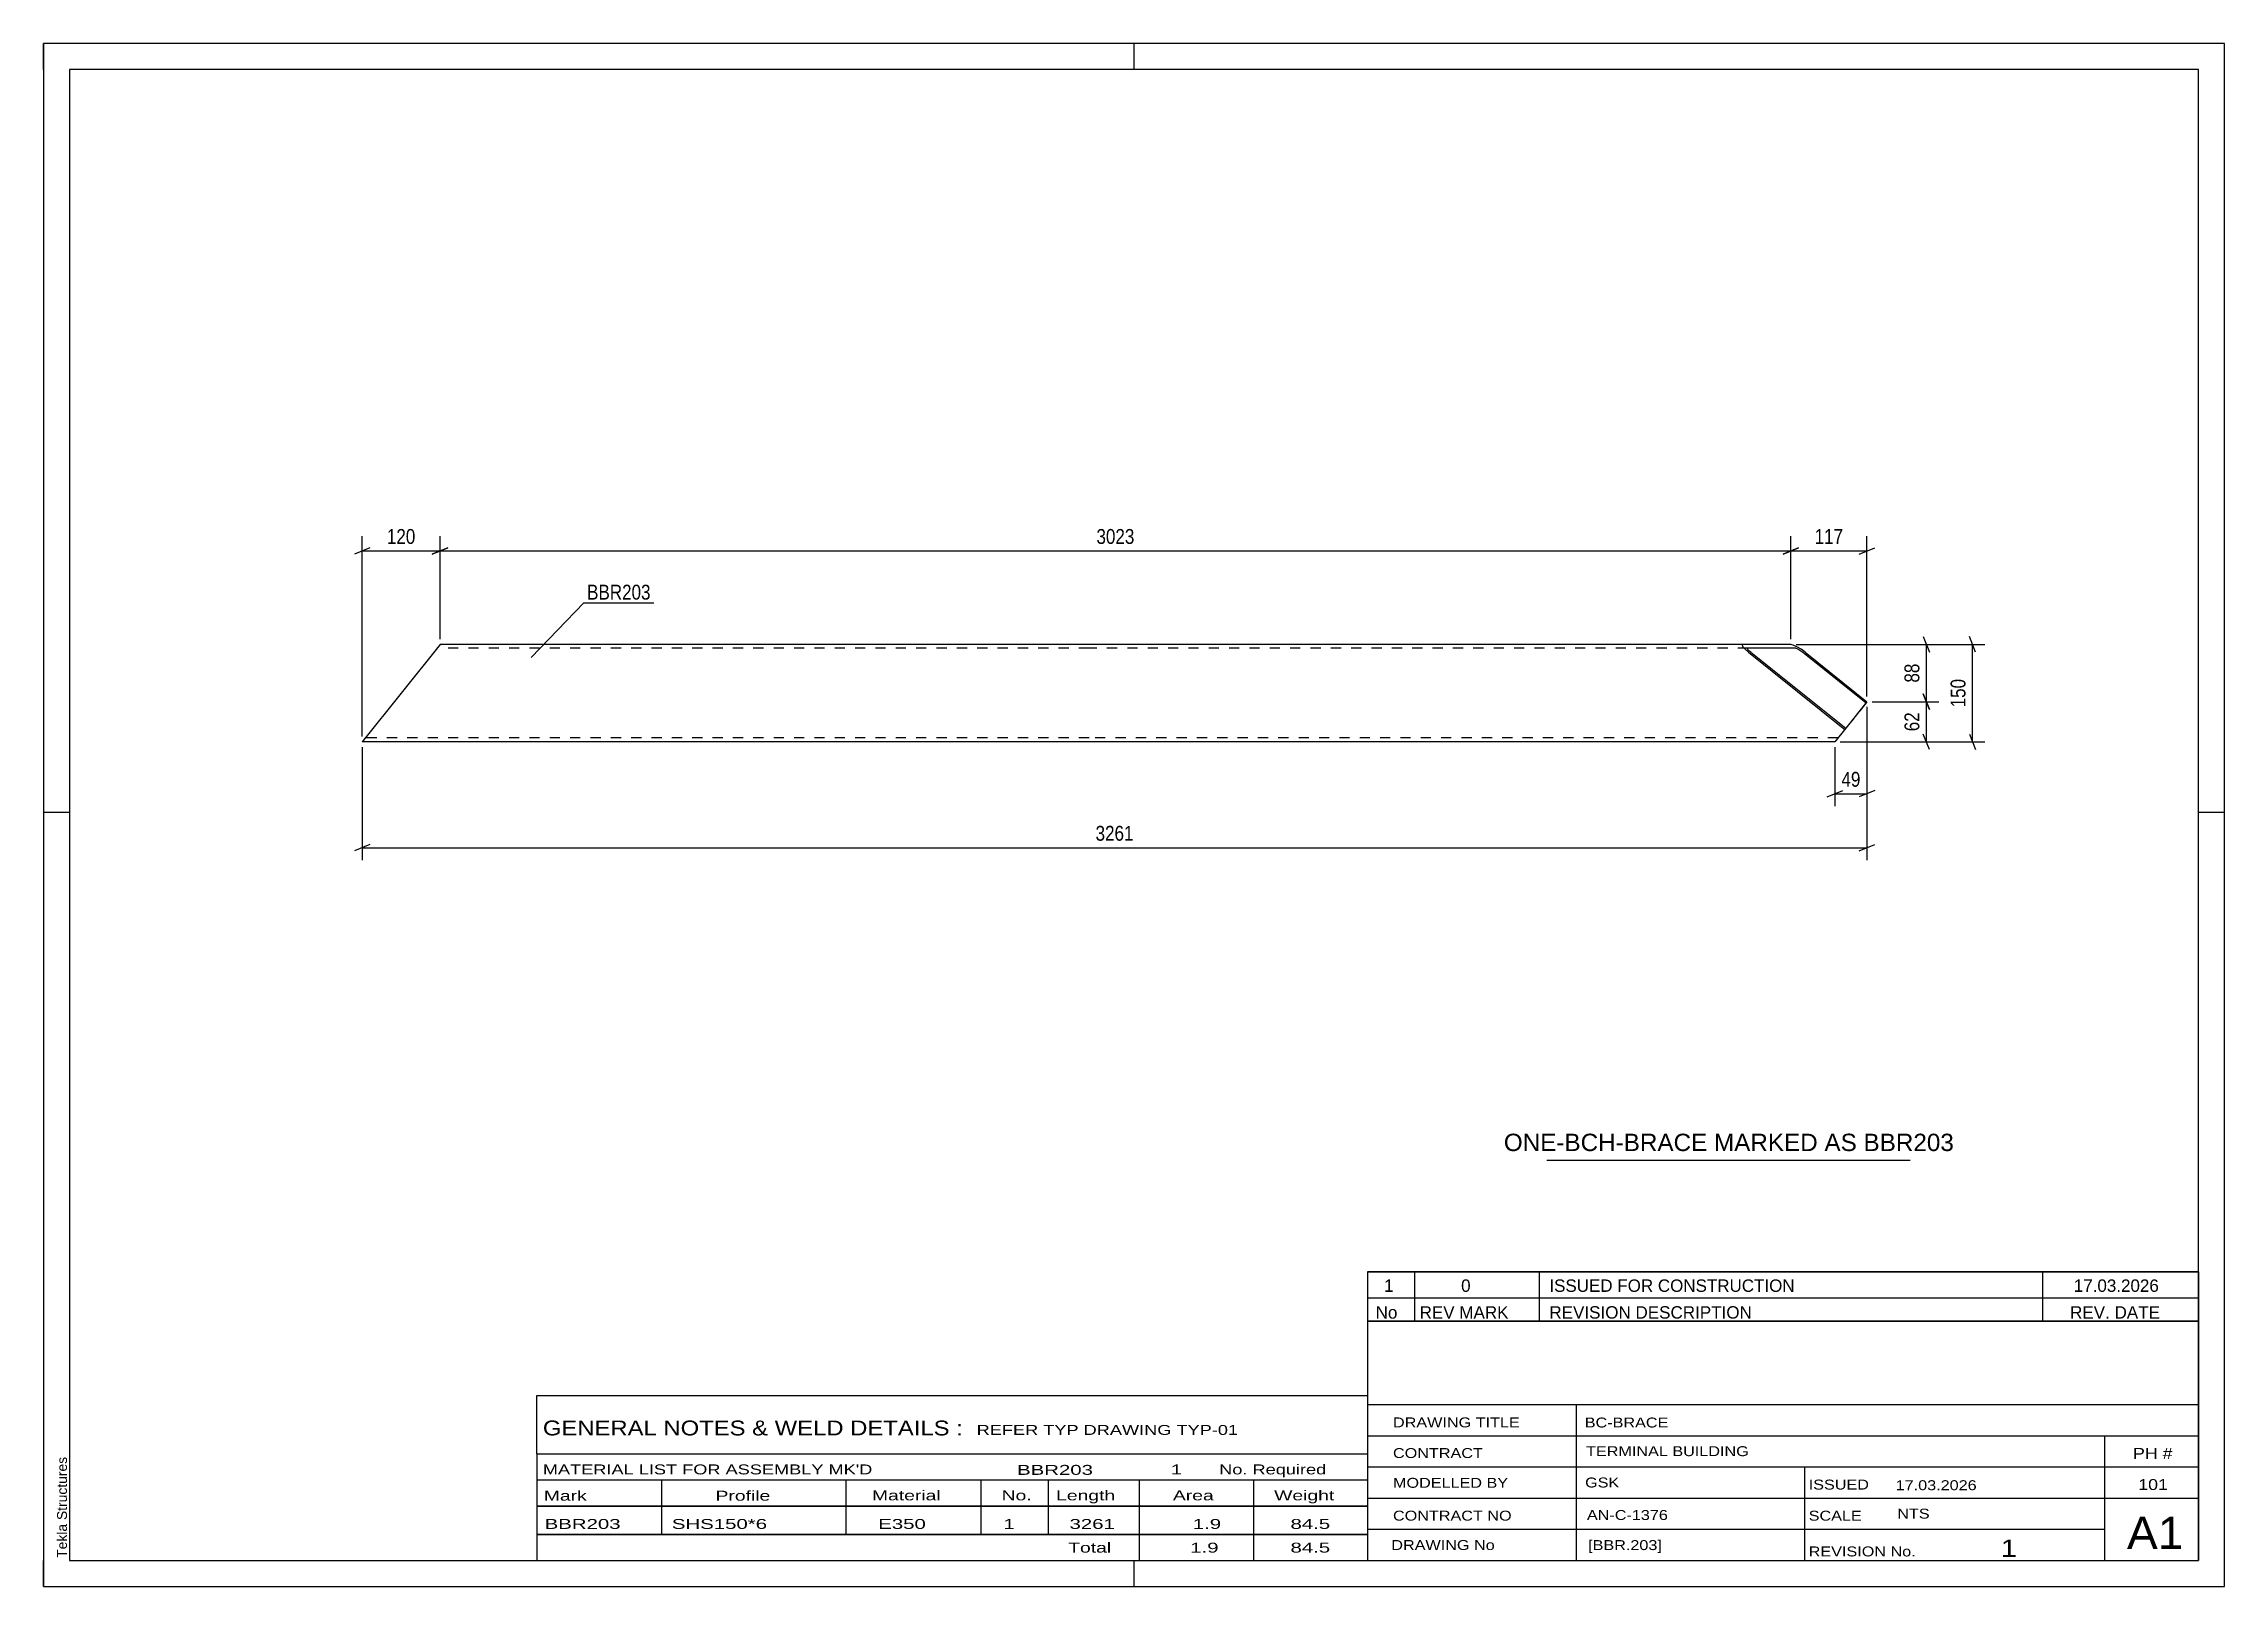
# Model space of a CAD drawing. Header units: millimetres. Extents: x 0 to 420, y 0 to 297.
import ezdxf

# ---------------------------------------------------------------- set-up
doc = ezdxf.new("R2010")
doc.units = ezdxf.units.MM
doc.linetypes.add('DXK_LINE_DOT2', pattern=[3.9198, 1.9599, -1.9599])
doc.styles.add('Arial', font='ARIAL.TTF', dxfattribs={"height": 0.2})
doc.styles.add('Arial Narrow', font='ARIALN.TTF', dxfattribs={"height": 0.2})

# ---------------------------------------------------------------- blocks, each defined once
blk = doc.blocks.new('Unknown-580637149-1162')
at = {"color": 5, "linetype": 'Continuous'}
for p, q in [((420, 297), (0, 297)), ((0, 297), (0, 0)), ((0, 292), (0, 297)), ((210, 292), (210, 297)), ((420, 0), (420, 297)), ((415, 292), (5, 292)), ((5, 292), (5, 5)), ((415, 5), (415, 292)), ((5, 149), (0, 149)), ((420, 149), (415, 149)), ((0, 0), (0, 5)), ((5, 5), (415, 5)), ((210, 0), (210, 5)), ((0, 0), (420, 0))]:
    blk.add_line(p, q, dxfattribs=at)
at = {"color": 174, "linetype": 'Continuous', "style": 'Arial'}
blk.add_text('Tekla Structures', height=1.9102, rotation=90, dxfattribs=at).set_placement((4.5, 5.5))
blk = doc.blocks.new('Part-580637149-1309 - 1303')
at = {"color": 2, "linetype": 'Continuous'}
for p, q in [((76.36, 181.34), (61.35, 162.59)), ((201.36, 181.34), (76.36, 181.34)), ((336.5, 181.34), (201.46, 181.34)), ((327.33, 181.34), (327.14, 181.22)), ((327.14, 181.22), (327.26, 180.9)), ((327.26, 180.9), (327.68, 180.41)), ((336.98, 181.22), (336.5, 181.34)), ((337.67, 180.9), (336.98, 181.22)), ((338.47, 180.41), (337.67, 180.9)), ((327.68, 180.41), (328.33, 179.84)), ((328.17, 180.53), (328.27, 180.59)), ((328.23, 180.37), (328.17, 180.53)), ((328.44, 180.12), (328.23, 180.37)), ((337.44, 180.59), (328.27, 180.59)), ((328.33, 179.84), (346.9, 164.98)), ((328.77, 179.84), (328.44, 180.12)), ((328.77, 179.84), (347.07, 165.19)), ((337.44, 180.59), (337.68, 180.53)), ((337.68, 180.53), (338.02, 180.37)), ((338.02, 180.37), (338.42, 180.12)), ((338.42, 180.12), (338.82, 179.84)), ((339.25, 179.84), (338.47, 180.41)), ((338.82, 179.84), (350.99, 170.09)), ((339.25, 179.84), (351.16, 170.3)), ((351.16, 170.3), (347.07, 165.19)), ((347.07, 165.19), (344.99, 162.59)), ((201.36, 162.59), (61.35, 162.59)), ((344.99, 162.59), (201.46, 162.59))]:
    blk.add_line(p, q, dxfattribs=at)
at = {"color": 7, "linetype": 'DXK_LINE_DOT2'}
for p, q in [((201.36, 180.59), (75.76, 180.59)), ((328.27, 180.59), (201.46, 180.59)), ((350.99, 170.09), (347.07, 165.19)), ((61.95, 163.34), (62, 163.39)), ((201.36, 163.34), (61.95, 163.34)), ((345.59, 163.34), (201.46, 163.34))]:
    blk.add_line(p, q, dxfattribs=at)
blk = doc.blocks.new('StraightDimension-580637149-2302 - 1303')
at = {"color": 7, "linetype": 'Continuous'}
for p, q in [((337.5, 181.34), (373.89, 181.34)), ((372.09, 179.84), (370.89, 182.84)), ((371.49, 162.59), (371.49, 181.34)), ((370.89, 164.09), (372.09, 161.09)), ((345.99, 162.59), (373.89, 162.59))]:
    blk.add_line(p, q, dxfattribs=at)
at = {"color": 0}
blk.add_wipeout([(370.74, 175.3), (366.54, 175.3), (366.54, 168.62), (370.74, 168.62)], dxfattribs=at)
at = {"color": 3, "style": 'Arial Narrow'}
blk.add_text('150', height=2.863, rotation=90.0002, dxfattribs=at).set_placement((370.14, 169.22))
blk = doc.blocks.new('StraightDimension-580637149-2369 - 1303')
at = {"color": 7, "linetype": 'Continuous'}
for p, q in [((351.16, 169.3), (351.16, 150.19)), ((344.99, 161.59), (344.99, 150.19)), ((343.49, 151.99), (346.49, 153.19)), ((344.99, 152.59), (351.16, 152.59)), ((352.66, 153.19), (349.66, 151.99))]:
    blk.add_line(p, q, dxfattribs=at)
at = {"color": 0}
blk.add_wipeout([(350.5, 153.34), (350.5, 157.54), (345.65, 157.54), (345.65, 153.34)], dxfattribs=at)
at = {"color": 3, "style": 'Arial Narrow'}
blk.add_text('49', height=2.863, dxfattribs=at).set_placement((346.25, 153.94))
blk = doc.blocks.new('StraightDimension-580637149-2106 - 1303')
at = {"color": 7, "linetype": 'Continuous'}
for p, q in [((352.16, 170.3), (365, 170.3)), ((362, 171.8), (363.2, 168.8)), ((362.6, 162.59), (362.6, 170.3)), ((363.2, 161.09), (362, 164.09)), ((345.99, 162.59), (365, 162.59))]:
    blk.add_line(p, q, dxfattribs=at)
at = {"color": 0}
blk.add_wipeout([(361.85, 168.87), (357.65, 168.87), (357.65, 164.02), (361.85, 164.02)], dxfattribs=at)
at = {"color": 3, "style": 'Arial Narrow'}
blk.add_text('62', height=2.863, rotation=90.0002, dxfattribs=at).set_placement((361.25, 164.62))
blk = doc.blocks.new('StraightDimension-580637149-2105 - 1303')
at = {"color": 7, "linetype": 'Continuous'}
for p, q in [((337.5, 181.34), (365, 181.34)), ((362, 182.84), (363.2, 179.84)), ((362.6, 170.3), (362.6, 181.34)), ((352.16, 170.3), (365, 170.3)), ((363.2, 168.8), (362, 171.8))]:
    blk.add_line(p, q, dxfattribs=at)
at = {"color": 0}
blk.add_wipeout([(361.85, 178.25), (357.65, 178.25), (357.65, 173.39), (361.85, 173.39)], dxfattribs=at)
at = {"color": 3, "style": 'Arial Narrow'}
blk.add_text('88', height=2.863, rotation=90.0002, dxfattribs=at).set_placement((361.25, 173.99))
blk = doc.blocks.new('StraightDimension-580637149-2320 - 1303')
at = {"color": 7, "linetype": 'Continuous'}
for p, q in [((336.5, 182.34), (336.5, 202.19)), ((351.16, 171.3), (351.16, 202.19)), ((338, 199.94), (335, 198.74)), ((336.5, 199.34), (351.16, 199.34)), ((349.66, 198.74), (352.66, 199.94))]:
    blk.add_line(p, q, dxfattribs=at)
at = {"color": 0}
blk.add_wipeout([(347.18, 200.09), (347.18, 204.29), (340.49, 204.29), (340.49, 200.09)], dxfattribs=at)
at = {"color": 3, "style": 'Arial Narrow'}
blk.add_text('117', height=2.863, dxfattribs=at).set_placement((341.09, 200.69))
blk = doc.blocks.new('StraightDimension-580637149-2321 - 1303')
at = {"color": 7, "linetype": 'Continuous'}
for p, q in [((76.36, 182.34), (76.36, 202.19)), ((336.5, 182.34), (336.5, 202.19)), ((77.86, 199.94), (74.86, 198.74)), ((76.36, 199.34), (336.5, 199.34)), ((335, 198.74), (338, 199.94))]:
    blk.add_line(p, q, dxfattribs=at)
at = {"color": 0}
blk.add_wipeout([(210.69, 200.09), (210.69, 204.29), (202.17, 204.29), (202.17, 200.09)], dxfattribs=at)
at = {"color": 3, "style": 'Arial Narrow'}
blk.add_text('3023', height=2.863, dxfattribs=at).set_placement((202.77, 200.69))
blk = doc.blocks.new('StraightDimension-580637149-2322 - 1303')
at = {"color": 7, "linetype": 'Continuous'}
for p, q in [((61.35, 163.59), (61.35, 202.19)), ((76.36, 182.34), (76.36, 202.19)), ((62.85, 199.94), (59.85, 198.74)), ((61.35, 199.34), (76.36, 199.34)), ((74.86, 198.74), (77.86, 199.94))]:
    blk.add_line(p, q, dxfattribs=at)
at = {"color": 0}
blk.add_wipeout([(72.2, 200.09), (72.2, 204.29), (65.51, 204.29), (65.51, 200.09)], dxfattribs=at)
at = {"color": 3, "style": 'Arial Narrow'}
blk.add_text('120', height=2.863, dxfattribs=at).set_placement((66.11, 200.69))
blk = doc.blocks.new('StraightDimension-580637149-2387 - 1303')
at = {"color": 7, "linetype": 'Continuous'}
for p, q in [((351.16, 169.3), (351.16, 139.8)), ((61.35, 161.59), (61.35, 139.8)), ((62.85, 142.8), (59.85, 141.6)), ((349.66, 141.6), (352.66, 142.8)), ((61.35, 142.2), (351.16, 142.2))]:
    blk.add_line(p, q, dxfattribs=at)
at = {"color": 0}
blk.add_wipeout([(210.51, 142.95), (210.51, 147.15), (202, 147.15), (202, 142.95)], dxfattribs=at)
at = {"color": 3, "style": 'Arial Narrow'}
blk.add_text('3261', height=2.863, dxfattribs=at).set_placement((202.6, 143.55))
blk = doc.blocks.new('Unknown-580637149-2429')
at = {"color": 7, "linetype": 'Continuous'}
for p, q in [((95, 36.75), (255, 36.75)), ((95, 25.5), (95, 36.75)), ((255, 36.75), (255, 25.5)), ((95, 25.5), (255, 25.5)), ((95, 25.5), (95, 20.5)), ((255, 25.5), (255, 20.5)), ((95, 20.5), (255, 20.5)), ((95, 20.5), (95, 15.5)), ((119, 20.5), (119, 15.5)), ((154.5, 20.5), (154.5, 15.5)), ((180.5, 20.5), (180.5, 15.5)), ((193.5, 20.5), (193.5, 15.5)), ((211, 20.5), (211, 15.5)), ((233, 20.5), (233, 15.5)), ((255, 20.5), (255, 15.5)), ((95, 15.5), (255, 15.5)), ((95, 15.45), (95, 10.05)), ((95, 15.45), (255, 15.45)), ((119, 15.5), (119, 10)), ((154.5, 15.5), (154.5, 10)), ((180.5, 15.5), (180.5, 10)), ((193.5, 15.5), (193.5, 10)), ((211, 15.5), (211, 10)), ((233, 15.5), (233, 10)), ((255, 15.45), (255, 10.05)), ((95, 10.05), (255, 10.05)), ((95, 10), (255, 10)), ((95, 10), (95, 5)), ((211, 10), (211, 5)), ((233, 10), (233, 5)), ((255, 10), (255, 5)), ((95, 5), (255, 5))]:
    blk.add_line(p, q, dxfattribs=at)
at = {"color": 7, "style": 'Arial Narrow'}
for s, height, width, p in [('GENERAL NOTES & WELD DETAILS :', 2.8633, 1.4, (96.15, 29.06)), ('REFER TYP DRAWING TYP-01', 1.9089, 1.6, (179.7, 29.16)), ("MATERIAL LIST FOR ASSEMBLY MK'D", 1.9089, 1.6, (96.15, 21.56)), ('BBR203', 1.909, 1.794707, (187.48, 21.47)), ('1', 1.91, 1.794707, (217.08, 21.56)), ('No. Required', 1.9089, 1.6, (226.41, 21.56)), ('Mark', 1.909, 1.7, (96.34, 16.5)), ('Profile', 1.909, 1.7, (129.41, 16.5)), ('Material', 1.909, 1.7, (159.54, 16.56)), ('No.', 1.909, 1.7, (184.5, 16.56)), ('Length', 1.909, 1.7, (195, 16.56)), ('Area', 1.909, 1.7, (217.5, 16.56)), ('Weight', 1.909, 1.7, (237, 16.56))]:
    blk.add_text(s, height=height, dxfattribs=dict(at, width=width)).set_placement(p)
at = {"color": 7, "linetype": 'Continuous', "style": 'Arial Narrow'}
for s, height, width, p in [('BBR203', 1.909, 1.794707, (96.5, 11.06)), ('SHS150*6', 1.909, 1.794707, (121, 11.06)), ('E350', 1.909, 1.794707, (160.74, 11.06)), ('1', 1.91, 1.794707, (184.86, 11.06)), ('3261', 1.909, 1.794707, (197.58, 11.06)), ('1.9', 1.909, 1.794707, (221.32, 11.06)), ('84.5', 1.909, 1.794707, (240.14, 11.06)), ('Total', 1.909, 1.7, (197.33, 6.5)), ('1.9', 1.909, 1.794707, (220.83, 6.5)), ('84.5', 1.909, 1.794707, (240.14, 6.5))]:
    blk.add_text(s, height=height, dxfattribs=dict(at, width=width)).set_placement(p)
blk = doc.blocks.new('Unknown-580637149-2427')
at = {"color": 7, "linetype": 'Continuous'}
for p, q in [((255, 51.05), (255, 5)), ((255, 51.05), (415, 51.05)), ((415, 51), (415, 5)), ((255, 35), (415, 35)), ((295.14, 35), (295.14, 5)), ((255, 29), (415, 29)), ((397, 5.05), (397, 29.05)), ((255, 23), (415, 23)), ((339.14, 23), (339.14, 5)), ((255, 17), (415, 17)), ((255, 11), (397, 11)), ((255, 5), (415, 5))]:
    blk.add_line(p, q, dxfattribs=at)
at = {"color": 7, "style": 'Arial Narrow'}
for s, height, width, p in [('DRAWING TITLE', 1.9089, 1.425378, (259.88, 30.61)), ('BC-BRACE', 1.909, 1.425378, (296.81, 30.59)), ('CONTRACT', 1.909, 1.425378, (259.88, 24.71)), ('TERMINAL BUILDING', 1.9089, 1.425378, (297.06, 25.07)), ('MODELLED BY', 1.9089, 1.425378, (259.88, 18.98)), ('GSK', 1.909, 1.425378, (296.88, 19.04)), ('ISSUED', 1.909, 1.425378, (339.94, 18.64)), ('17.03.2026', 1.909, 1.425378, (356.69, 18.52)), ('CONTRACT NO', 1.9089, 1.425378, (259.88, 12.66)), ('AN-C-1376', 1.909, 1.425378, (297.23, 12.78)), ('SCALE', 1.909, 1.425378, (339.94, 12.65)), ('A1', 6.204, 1.25, (401.24, 7.2)), ('DRAWING No', 1.909, 1.425378, (259.56, 7)), ('[BBR.203]', 1.909, 1.425378, (297.46, 6.99)), ('1', 3.34, 1.5, (376.91, 5.68)), ('REVISION No.', 1.9089, 1.425378, (339.94, 5.77))]:
    blk.add_text(s, height=height, dxfattribs=dict(at, width=width)).set_placement(p)
at = {"color": 7, "linetype": 'Continuous', "style": 'Arial Narrow'}
for s, height, width, p in [('PH #', 2.1, 1.42538, (402.4, 24.55)), ('101', 2.1, 1.42538, (403.41, 18.55)), ('NTS', 1.909, 1.425378, (357, 13.05))]:
    blk.add_text(s, height=height, dxfattribs=dict(at, width=width)).set_placement(p)
blk = doc.blocks.new('Unknown-580637149-2428')
at = {"color": 7, "linetype": 'Continuous'}
for p, q in [((255, 60.55), (415, 60.55)), ((415, 60.55), (255, 60.55)), ((255, 60.55), (255, 55.55)), ((264, 60.55), (264, 55.55)), ((288, 60.55), (288, 55.55)), ((385, 60.55), (385, 55.55)), ((415, 60.55), (415, 55.55)), ((255, 55.55), (415, 55.55)), ((255, 55.55), (255, 51.05)), ((255, 55.55), (415, 55.55)), ((264, 55.55), (264, 51.05)), ((288, 55.55), (288, 51.05)), ((385, 55.55), (385, 51.05)), ((415, 55.55), (415, 51.05)), ((415, 51.05), (255, 51.05))]:
    blk.add_line(p, q, dxfattribs=at)
at = {"color": 7, "linetype": 'Continuous', "style": 'Arial Narrow'}
for s, height, width, p in [('1', 2.39, 1.196471, (258.16, 56.7)), ('0', 2.39, 1.196471, (273, 56.7)), ('ISSUED FOR CONSTRUCTION', 2.3861, 1.196471, (290, 56.7)), ('17.03.2026', 2.386, 1.196471, (391, 56.7)), ('No', 2.386, 1.2, (256.54, 51.55)), ('REV MARK', 2.386, 1.2, (265, 51.55)), ('REVISION DESCRIPTION', 2.3861, 1.2, (290, 51.55)), ('REV. DATE', 2.386, 1.2, (390.28, 51.55))]:
    blk.add_text(s, height=height, dxfattribs=dict(at, width=width)).set_placement(p)
blk = doc.blocks.new('Unknown-580637149-2430')
at = {"color": 7, "linetype": 'Continuous'}
blk.add_line((289.5, 82.05), (359.5, 82.05), dxfattribs=at)
at = {"color": 7, "style": 'Arial'}
blk.add_text('ONE-BCH-BRACE MARKED AS BBR203', height=3.3428, dxfattribs=at).set_placement((281.23, 83.8))
blk = doc.blocks.new('Mark-580637149-1305 - 1303')
at = {"color": 0}
blk.add_wipeout([(116.91, 189.97), (116.91, 192.97), (104.67, 192.97), (104.67, 189.97)], dxfattribs=at)
blk.add_wipeout([(116.91, 189.97), (116.91, 192.97), (104.67, 192.97), (104.67, 189.97)], dxfattribs=at)
at = {"color": 30, "linetype": 'Continuous'}
for p, q in [((93.93, 178.79), (104.07, 189.37)), ((104.07, 189.37), (117.51, 189.37))]:
    blk.add_line(p, q, dxfattribs=at)
at = {"color": 3, "style": 'Arial Narrow'}
blk.add_text('BBR203', height=2.863, dxfattribs=at).set_placement((104.67, 189.97))

msp = doc.modelspace()

# ---------------------------------------------------------------- block references
for name in ['Unknown-580637149-1162', 'Part-580637149-1309 - 1303', 'Unknown-580637149-2430', 'Unknown-580637149-2428', 'Unknown-580637149-2427', 'Unknown-580637149-2429']:
    msp.add_blockref(name, (0, 0))

# ---------------------------------------------------------------- next in the draw order: block references
msp.add_blockref('StraightDimension-580637149-2302 - 1303', (0, 0))

# ---------------------------------------------------------------- next in the draw order: block references
msp.add_blockref('StraightDimension-580637149-2369 - 1303', (0, 0))

# ---------------------------------------------------------------- next in the draw order: block references
msp.add_blockref('StraightDimension-580637149-2106 - 1303', (0, 0))

# ---------------------------------------------------------------- next in the draw order: block references
msp.add_blockref('StraightDimension-580637149-2105 - 1303', (0, 0))

# ---------------------------------------------------------------- next in the draw order: block references
msp.add_blockref('StraightDimension-580637149-2320 - 1303', (0, 0))

# ---------------------------------------------------------------- next in the draw order: block references
msp.add_blockref('StraightDimension-580637149-2321 - 1303', (0, 0))

# ---------------------------------------------------------------- next in the draw order: block references
for name in ['StraightDimension-580637149-2322 - 1303', 'Mark-580637149-1305 - 1303']:
    msp.add_blockref(name, (0, 0))

# ---------------------------------------------------------------- next in the draw order: block references
msp.add_blockref('StraightDimension-580637149-2387 - 1303', (0, 0))

doc.saveas('drawing.dxf')
